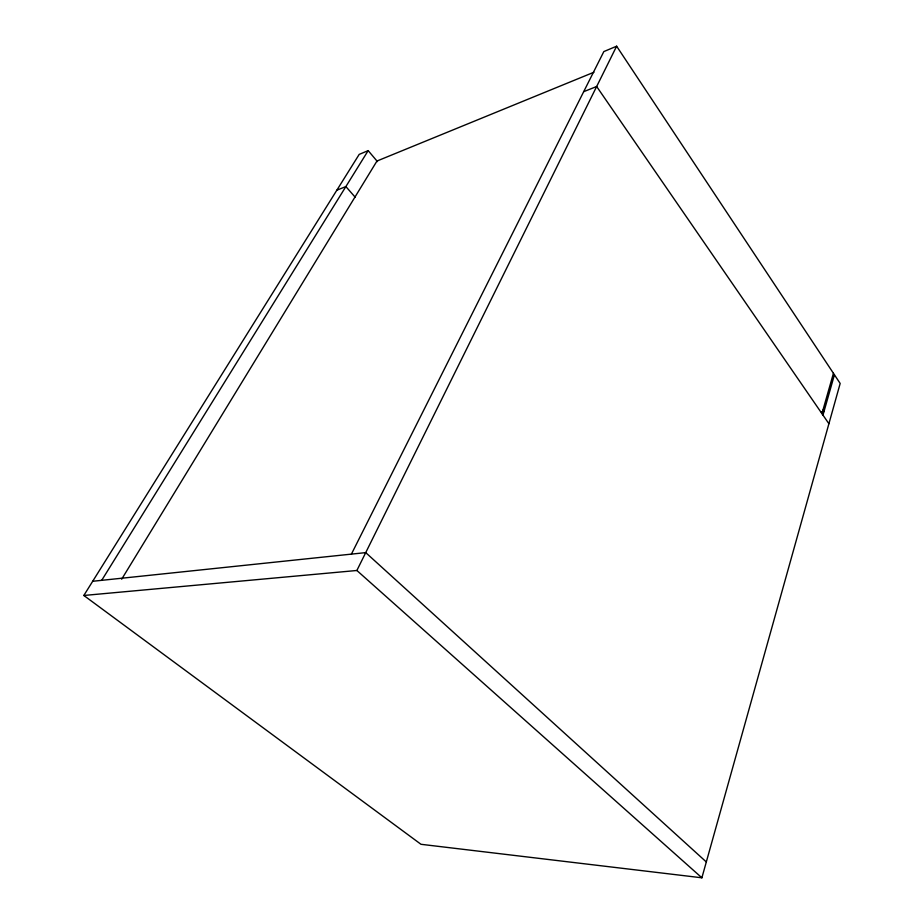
<?xml version="1.0" encoding="UTF-8"?>
<svg xmlns="http://www.w3.org/2000/svg" width="924" height="924" viewBox="0 0 924 924"><rect width="100%" height="100%" fill="white"/><g stroke="black" fill="none" stroke-linecap="round" stroke-linejoin="round"><path stroke-width="1.39" d="M377.466 161.608L368.168 150.624L359.193 154.4L83.83 595.472L420.986 844.293L701.882 877.8L840.17 383.448L616.631 46.2L603.834 51.582L351.409 554.123M821.944 413.617L833.436 373.296M822.972 415.107L834.43 374.786M83.83 595.472L356.872 570.489L616.631 46.2M121.668 579.209L376.969 161.03L593.947 72.234M101.709 580.33L368.168 150.624M336.856 190.182L345.876 186.579L355.359 197.401M583.691 91.684L596.661 86.51L828.909 423.723M821.263 412.012L823.977 411.573L822.949 410.083M92.7 581.277L365.731 552.621L706.317 861.953M356.872 570.489L701.882 877.8"/></g></svg>
